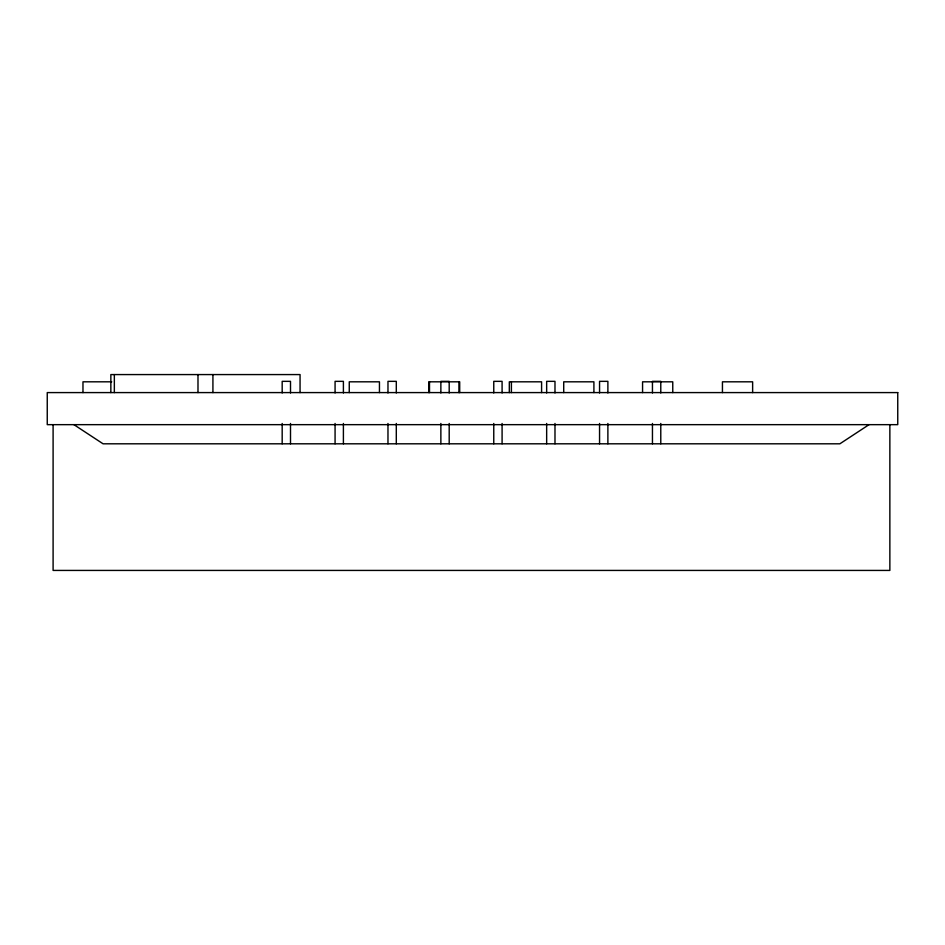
<?xml version="1.0" encoding="UTF-8"?>
<svg xmlns="http://www.w3.org/2000/svg" width="945" height="945" viewBox="0 0 945 945"><rect width="100%" height="100%" fill="white"/><g stroke="black" fill="none" stroke-linecap="round" stroke-linejoin="round"><path stroke-width="1.42" d="M869.034 424.659L839.869 443.807L103.076 443.807L73.923 424.659M111.723 381.815L82.971 381.815L82.971 392.588M889.859 424.659L889.859 570.426L53.097 570.426L53.097 424.659M752.633 392.588L752.633 381.815L722.441 381.815L722.441 392.588M672.757 392.588L672.757 381.815L642.565 381.815L642.565 392.588M660.779 392.966L660.779 381.343L652.452 381.343L652.452 392.966M660.779 423.478L660.779 443.807M652.452 423.478L652.452 443.807M607.883 392.966L607.883 381.343L599.555 381.343L599.555 392.966M607.883 423.478L607.883 443.807M599.555 423.478L599.555 443.807M593.909 392.588L593.909 381.815L563.716 381.815L563.716 392.588M554.987 392.966L554.987 381.343L546.659 381.343L546.659 392.966M554.987 423.478L554.987 443.807M546.659 423.478L546.659 443.807M541.591 392.588L541.591 381.815L509.32 381.815L509.32 392.588M511.399 381.815L511.399 392.588M502.09 392.966L502.09 381.343L493.762 381.343L493.762 392.966M502.09 423.478L502.09 443.807M493.762 423.478L493.762 443.807M459.695 392.588L459.695 381.815L428.746 381.815L428.746 392.588M458.939 381.815L458.939 392.588M449.194 392.966L449.194 381.343L440.866 381.343L440.866 392.966M449.194 423.478L449.194 443.807M440.866 423.478L440.866 443.807M429.502 381.815L429.502 392.588M396.298 392.966L396.298 381.343L387.97 381.343L387.97 392.966M396.298 423.478L396.298 443.807M387.97 423.478L387.97 443.807M379.453 392.588L379.453 381.815L349.26 381.815L349.26 392.588M343.401 392.966L343.401 381.343L335.073 381.343L335.073 392.966M343.401 423.478L343.401 443.807M335.073 423.478L335.073 443.807M300.061 392.588L300.061 374.574L110.849 374.574L110.849 392.588M290.505 392.966L290.505 381.343L282.177 381.343L282.177 392.966M290.505 423.478L290.505 443.807M282.177 423.478L282.177 443.807M212.92 374.574L212.92 392.588M197.989 374.574L197.989 392.588M114.345 374.574L114.345 392.588M897.75 392.588L47.25 392.588L47.25 424.659L897.75 424.659L897.75 392.588"/></g></svg>
